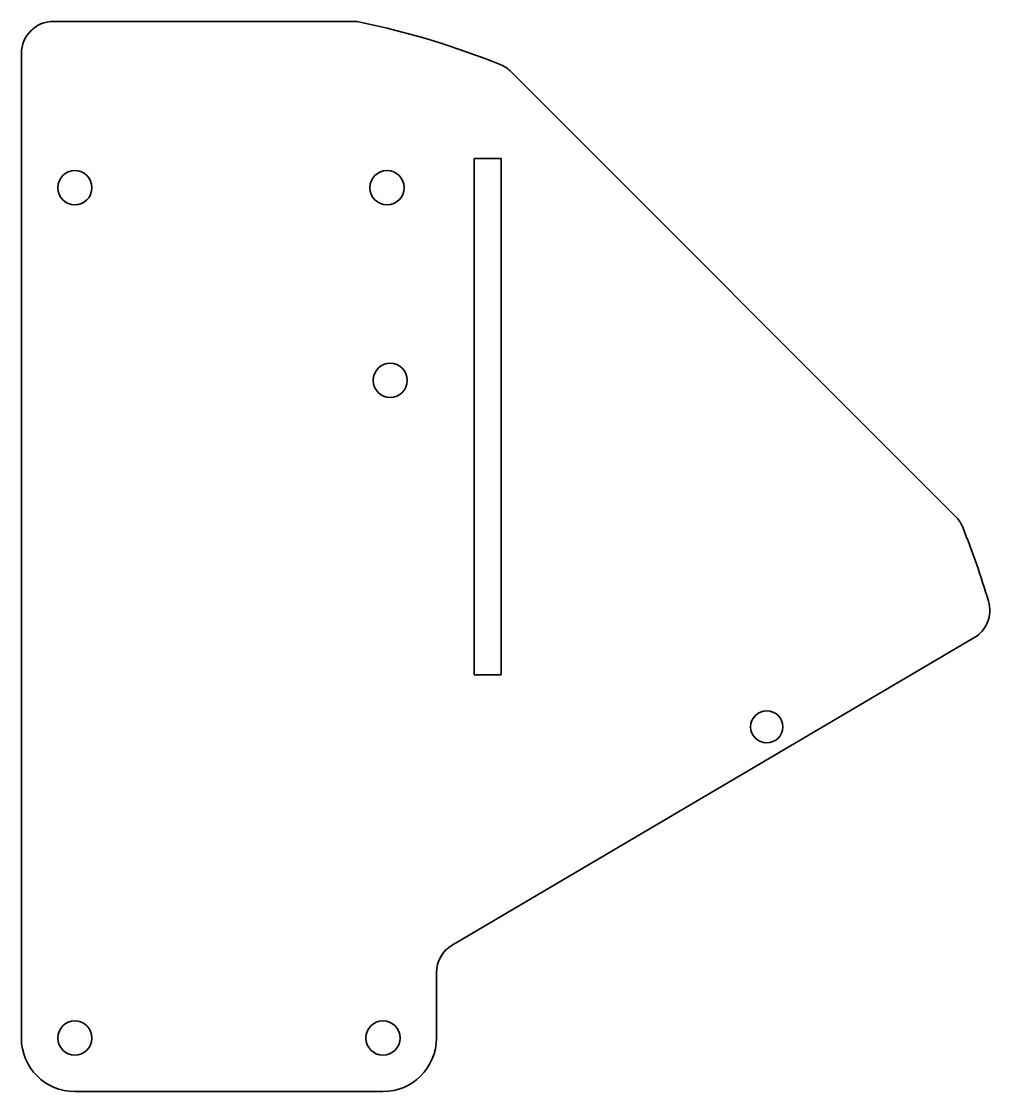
# Model space of a CAD drawing. Header units: millimetres. Extents: x 112 to 202.8, y 52.5 to 152.5.
import ezdxf

# ---------------------------------------------------------------- set-up
doc = ezdxf.new("R2010")
doc.units = ezdxf.units.MM
doc.header["$LTSCALE"] = 0.75
doc.layers.add('Visible', color=7, linetype='Continuous', lineweight=35)

msp = doc.modelspace()

# ---------------------------------------------------------------- linework, layer by layer
at = {"layer": 'Visible'}
for p, q in [((143.052512, 152.460808), (114.983839, 152.460808)), ((111.983839, 57.460808), (111.983839, 149.460808)), ((199.332395, 106.194085), (157.763739, 147.762742)), ((154.316691, 91.389302), (154.316691, 139.649302)), ((154.316691, 139.649302), (156.856691, 139.649302)), ((156.856691, 139.649302), (156.856691, 91.389302)), ((152.270253, 66.14986), (201.046787, 94.850136)), ((156.856691, 91.389302), (154.316691, 91.389302)), ((150.791637, 63.564248), (150.791637, 57.460808)), ((116.983839, 52.460808), (145.791637, 52.460808))]:
    msp.add_line(p, q, dxfattribs=at)
at = {"layer": 'Visible', "extrusion": (0, 0, -1)}
for centre, radius in [((-116.983839, 136.91604), 1.6), ((-146.171312, 136.91604), 1.6), ((-146.468304, 118.91849), 1.6), ((-181.67166, 86.545571), 1.5), ((-116.983839, 57.460808), 1.6), ((-145.791637, 57.460808), 1.6)]:
    msp.add_circle(centre, radius, dxfattribs=at)
for centre, radius, start, end in [((-114.983839, 149.460808), 3, 0, 90), ((-143.052512, 149.460808), 3, 90, 101.841142), ((-155.642418, 145.641422), 3, 111.91119, 135), ((-197.211075, 104.072765), 3, 135, 158.08881), ((-199.525403, 97.435749), 3, 163.46385, 239.527302), ((-116.983839, 57.460808), 5, 270, 0), ((-145.791637, 57.460808), 5, 180, 270)]:
    msp.add_arc(centre, radius, start, end, dxfattribs=at)
at = {"layer": 'Visible'}
for centre, radius, start, end in [((127.672188, 76.102535), 77.953256, 68.08881, 78.158858), ((127.672188, 76.102535), 77.953256, 16.53615, 21.91119), ((153.791637, 63.564248), 3, 120.472698, 180)]:
    msp.add_arc(centre, radius, start, end, dxfattribs=at)

doc.saveas('drawing.dxf')
